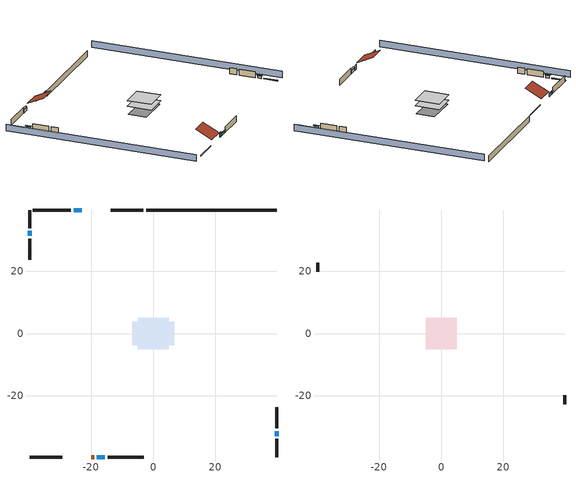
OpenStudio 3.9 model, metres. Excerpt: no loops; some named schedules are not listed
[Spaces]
conditioned space 1
 floor foundation (Slab1 construction): -6.75,-3.75 -6.75,3.75 6.75,3.75 6.75,-3.75 z-2.13
 floor adiabatic (AdiabaticFloorConstruction): -5.03,-5.03 -5.03,5.03 5.03,5.03 5.03,-5.03 z0.3
 wall outside (Wall1 construction): -26.49,39.7 -38.77,39.7 z0.3:2.74
 wall outside (Wall2 construction): 39.7,-30.46 39.7,-23.64 z0.3:2.74
 wall outside (Wall3 construction): -14.59,-39.7 -3.07,-39.7 z0.3:2.74
 wall outside (Wall4 construction): -39.7,30.46 -39.7,23.64 z0.3:2.74
 wall outside (RimJoist1 construction): -3.22,39.7 -13.62,39.7 z0.3:0.61
 wall outside (RimJoist2 construction): 39.7,-39.7 39.7,-33.91 z0.3:0.61
 wall outside (RimJoist3 construction): -39.7,-39.7 -29.3,-39.7 z0.3:0.61
 wall outside (RimJoist4 construction): -39.7,39.7 -39.7,33.91 z0.3:0.61
 wall outside (AdiabaticWallConstruction): -23,39.7 -25.56,39.7 / -18.08,-39.7 -15.52,-39.7 z0.3:1.46; 39.7,-32.98 39.7,-31.39 / -39.7,32.98 -39.7,31.39 z0.3:1.34
 wall outside (AdiabaticWallConstruction 1): -19.93,-39.7 -19.01,-39.7 z0.3:2.34
 wall foundation (FoundationWall1 construction): 39.7,39.7 -2.3,39.7 z-2.13:0.3
 window (WindowConstruction): -23,39.7 -25.56,39.7 z0.3:1.46
 window (WindowConstruction 1): 39.7,-32.98 39.7,-31.39 z0.3:1.34
 window (WindowConstruction 2): -18.08,-39.7 -15.52,-39.7 z0.3:1.46
 window (WindowConstruction 3): -39.7,32.98 -39.7,31.39 z0.3:1.34
 door (Door): -19.92,-39.7 -19.01,-39.7 z0.3:2.34
 ceiling adiabatic (AdiabaticFloorConstruction): 5.03,-5.03 5.03,5.03 -5.03,5.03 -5.03,-5.03 z0.3
attic - vented 1
 floor to conditioned space 1 (Floor1 construction Reversed): -5.03,-5.03 -5.03,5.03 5.03,5.03 5.03,-5.03 z2.74
 wall outside (Wall5 construction): 39.7,-22.71 39.7,-19.83 z0.3:2.74
 wall outside (Wall6 construction): -39.7,22.71 -39.7,19.83 z0.3:2.74
 roof outside (Roof1 construction): -22.07,39.7,2.74 -22.07,32.97,6.11 -14.55,32.97,6.11 -14.55,39.7,2.74
 roof outside (Roof2 construction): -20.85,-39.7,2.74 -20.85,-32.97,6.11 -28.38,-32.97,6.11 -28.38,-39.7,2.74
shading: -44.27,39.7 -44.27,-39.7 / 44.27,-39.7 44.27,39.7 z0:2.74; -25.86,39.7 -22.69,39.7 -22.69,40.31 -25.86,40.31 z1.77; 39.7,-31.09 39.7,-33.28 40.31,-33.28 40.31,-31.09 z1.65; -15.22,-39.7 -18.39,-39.7 -18.39,-40.31 -15.22,-40.31 z1.77; -39.7,31.09 -39.7,33.28 -40.31,33.28 -40.31,31.09 z1.65
[Site]
Portland Intl Arpt_OR: Latitude {deg}=45.59; Longitude {deg}=-122.6; Time Zone {hr}=-8; Elevation {m}=33; Terrain=Suburbs; Keep Site Location Information=Yes
[Site:GroundTemperature:Shallow]
10.2558, 8.96328, 8.85977, 9.47314, 11.9355, 14.3863, 16.5111, 17.8571, 17.9714, 16.8767, 14.8061, 12.4304
[Site:WaterMainsTemperature]
Calculation Method=Schedule; Temperature Schedule=mains temperature schedule
[Building]
Building 1
[Material] Roughness=Rough
Name | Thickness {m} | Conductivity {W/m-K} | Density {kg/m3} | Specific Heat {J/kg-K} | Thermal Absorptance | Solar Absorptance | Visible Absorptance
slate or tile shingles | 0.01905 | 0.840978 | 1899.972 | 799.717 | 0.9 | 0.75 | 0.75
roof rigid ins | 0.00329814 | 0.029427 | 32.04 | 1214.23 | 0.9 | 0.7 | 0.7
osb sheathing 0.5 in. | 0.0127 | 0.115458 | 512.64 | 1214.23 | 0.9 | 0.6 | 0.6
wood siding | 0.0254 | 0.102417 | 544.68 | 1172.36 | 0.9 | 0.85 | 0.85
osb sheathing 0.5 in. 1 | 0.0127 | 0.115458 | 512.64 | 1214.23 | 0.9 | 0.7 | 0.7
wall stud and cavity | 0.1397 | 0.550994 | 139.0536 | 1170.24 | 0.9 | 0.7 | 0.7
gypsum board | 0.0127 | 0.160291 | 801 | 837.4 | 0.9 | 0.6 | 0.6
wall stud and cavity 1 | 0.1397 | 0.727959 | 139.0536 | 1170.24 | 0.9 | 0.6 | 0.6
rim joist stud and cavity | 0.0508 | 0.178688 | 50.32683 | 1063.81 | 0.9 | 0.6 | 0.6
ceiling loosefill ins | 0.0846667 | 0.0480833 | 16.02 | 1046.75 | 0.9 | 0.7 | 0.7
ceiling stud and cavity | 0.1397 | 0.302811 | 65.682 | 1177.47 | 0.9 | 0.7 | 0.7
concrete 8.0 in. | 0.2032 | 1.803125 | 2242.8 | 837.4 | 0.9 | 0.7 | 0.7
gypsum board 1 | 0.0127 | 0.160291 | 801 | 837.4 | 0.9 | 0.7 | 0.7
concrete 4.0 in. | 0.1016 | 1.803125 | 2242.8 | 837.4 | 0.9 | 0.7 | 0.7
floor covering | 0.0127 | 0.0450781 | 54.468 | 1339.84 | 0.9 | 0.9 | 0.9
wood siding 1; wood siding 2 | 0.0254 | 0.102417 | 544.68 | 1172.36
wall rigid ins; floor rigid ins | 0.512978 | 0.029427 | 32.04 | 1214.23 | 0.9 | 0.7 | 0.7
wall stud and cavity 2 | 0.0889 | 0.380278 | 52.3479 | 1209.89 | 0.9 | 0.7 | 0.7
door material | 0.04445 | 0.0612267 | 512.64 | 1214.23 | 0.9 | 0.7 | 0.7
floor stud and cavity | 0.1397 | 1.75129 | 37.0049 | 1207.88 | 0.9 | 0.7 | 0.7
osb sheathing 0.75 in. | 0.01905 | 0.115458 | 512.64 | 1214.23 | 0.9 | 0.7 | 0.7
floor covering 1 | 0.0127 | 0.0433444 | 54.468 | 1339.84 | 0.9 | 0.6 | 0.6
wall stud and cavity 3 | 0.0889 | 0.391764 | 83.0341 | 1211.67 | 0.9 | 0.7 | 0.7
furniture material conditioned space 1 | 0.1524 | 0.115458 | 640.8 | 1214.23 | 0.9 | 0.6 | 0.6
[Construction]
Roof1 construction; Roof2 construction: slate or tile shingles, roof rigid ins, osb sheathing 0.5 in.
Wall1 construction; Wall2 construction; Wall3 construction; Wall4 construction: wood siding, osb sheathing 0.5 in. 1, wall stud and cavity, gypsum board
Wall5 construction; Wall6 construction: wood siding, osb sheathing 0.5 in. 1, wall stud and cavity 1
RimJoist1 construction; RimJoist2 construction; RimJoist3 construction; RimJoist4 construction: wood siding, rim joist stud and cavity
Floor1 construction Reversed: gypsum board, ceiling stud and cavity, ceiling loosefill ins
FoundationWall1 construction: concrete 8.0 in., gypsum board 1
Slab1 construction: concrete 4.0 in., floor covering
WindowConstruction; WindowConstruction 1; WindowConstruction 2; WindowConstruction 3: WindowMaterial
AdiabaticWallConstruction: wood siding 1, wall rigid ins, wall stud and cavity 2, gypsum board
Door: door material
AdiabaticWallConstruction 1: wood siding 2, wall rigid ins, wall stud and cavity 2, gypsum board
AdiabaticFloorConstruction: floor stud and cavity, floor rigid ins, osb sheathing 0.75 in., floor covering 1
PartitionWallConstruction: gypsum board, wall stud and cavity 3, gypsum board
furniture construction conditioned space 1: furniture material conditioned space 1
[WindowMaterial:SimpleGlazingSystem]
WindowMaterial: U-Factor {W/m2-K}=2.78222; Solar Heat Gain Coefficient=0.56
[ThermalZone] Multiplier=1; Use Ideal Air Loads=No
Name | Volume {m3} | Thermostat
conditioned space | 493.619 | conditioned space temperature setpoint
attic - vented | 75.9013
[Sizing:Zone]
attic - vented: Zone Cooling Design Supply Air Temperature Input Method=SupplyAirTemperature; Zone Cooling Design Supply Air Temperature {C}=14; Zone Cooling Design Supply Air Temperature Difference {deltaC}=11.11; Zone Heating Design Supply Air Temperature Input Method=SupplyAirTemperature; Zone Heating Design Supply Air Temperature {C}=40; Zone Heating Design Supply Air Temperature Difference {deltaC}=11.11; Zone Cooling Design Supply Air Humidity Ratio {kg-H2O/kg-air}=0.0085; Zone Heating Design Supply Air Humidity Ratio {kg-H2O/kg-air}=0.008; Cooling Design Air Flow Method=DesignDay; Heating Design Air Flow Method=DesignDay; Account for Dedicated Outdoor Air System=No; Dedicated Outdoor Air System Control Strategy=NeutralSupplyAir; Dedicated Outdoor Air Low Setpoint Temperature for Design {C}=autosize; Dedicated Outdoor Air High Setpoint Temperature for Design {C}=autosize; Zone Load Sizing Method=Sensible Load Only No Latent Load; Zone Latent Cooling Design Supply Air Humidity Ratio Input Method=HumidityRatioDifference; Zone Cooling Design Supply Air Humidity Ratio Difference {kgWater/kgDryAir}=0.005; Zone Latent Heating Design Supply Air Humidity Ratio Input Method=HumidityRatioDifference; Zone Humidification Design Supply Air Humidity Ratio Difference {kgWater/kgDryAir}=0.005; Sizing Option=Coincident
[Space]
Name | Thermal Zone | Volume {m3}
conditioned space 1 | conditioned space | 493.619
attic - vented 1 | attic - vented | 75.9013
[ThermostatSetpoint:DualSetpoint]
conditioned space temperature setpoint: Heating Setpoint Temperature Schedule=heating setpoint; Cooling Setpoint Temperature Schedule=cooling setpoint; Temperature Difference Between Cutout And Setpoint {deltaC}=0
[Foundation:Kiva]
Foundation Kiva 1: Initial Indoor Air Temperature {C}=18.8889; Wall Height Above Grade {m}=0.3048; Wall Depth Below Slab {m}=0.2032
[Foundation:Kiva:Settings]
Soil Conductivity {W/m-K}=1.9041; Soil Density {kg/m3}=1842.3; Soil Specific Heat {J/kg-K}=418.7; Ground Solar Absorptivity=0.9; Ground Thermal Absorptivity=0.9; Ground Surface Roughness {m}=0.03; Far-Field Width {m}=40; Deep-Ground Boundary Condition=ZeroFlux; Deep-Ground Depth {m}=40; Minimum Cell Dimension {m}=0.2; Maximum Cell Growth Coefficient=3; Simulation Timestep=Timestep
[SurfaceProperty:ExposedFoundationPerimeter]
Slab1: Exposed Perimeter Calculation Method=TotalExposedPerimeter; Total Exposed Perimeter {m}=41.99382
[SurfaceProperty:IncidentSolarMultiplier] Incident Solar Multiplier=1; Incident Solar Multiplier Schedule=trans schedule winter=0.85 summer=0.7
Window1; Window2; Window3; Window4
[InternalMass:Definition] Design Level Calculation Method=SurfaceArea
Name | Construction | Surface Area {m2}
partition wall mass | PartitionWallConstruction | 202.436
furniture mass conditioned space 1 | furniture construction conditioned space 1 | 80.96694
[InternalMass] Space or SpaceType=conditioned space 1; Multiplier=1
Name | Internal Mass Definition
partition wall mass | partition wall mass
furniture mass conditioned space 1 | furniture mass conditioned space 1
[EnergyManagementSystem:Sensor]
Name | Output Variable or Output Meter Index Key | Output Variable or Output Meter
water_heater_T_set | water heater setpoint | Schedule Value
out_pb_s |  | Site Outdoor Air Barometric Pressure
out_wt_s |  | Site Outdoor Air Humidity Ratio
site_vw_s |  | Site Wind Speed
cool_season | cooling season schedule | Schedule Value
natural_vent_s | natural vent schedule | Schedule Value
htg_sp_s | heating setpoint | Schedule Value
clg_sp_s | cooling setpoint | Schedule Value
mech_vent_range_fan_0_sch_s | mech vent range fan 0 schedule | Schedule Value
mech_vent_bath_fan_0_sch_s | mech vent bath fan 0 schedule | Schedule Value
clothes_dryer_exhaust_0_sch_s | clothes_dryer | Schedule Value
htg_load_cond |  | Heating:EnergyTransfer:Zone:CONDITIONED SPACE
clg_load_cond |  | Cooling:EnergyTransfer:Zone:CONDITIONED SPACE
s_conv | Floor1 | Surface Inside Face Convection Heat Gain Energy
s_ig | Floor1 | Surface Inside Face Internal Gains Radiation Heat Gain Energy
s_sol | Floor1 | Surface Inside Face Solar Radiation Heat Gain Energy
s_lgt | Floor1 | Surface Inside Face Lights Radiation Heat Gain Energy
s_surf | Floor1 | Surface Inside Face Net Surface Thermal Radiation Heat Gain Energy
s_conv_1 | FoundationWall1 | Surface Inside Face Convection Heat Gain Energy
s_ig_1 | FoundationWall1 | Surface Inside Face Internal Gains Radiation Heat Gain Energy
s_sol_1 | FoundationWall1 | Surface Inside Face Solar Radiation Heat Gain Energy
s_lgt_1 | FoundationWall1 | Surface Inside Face Lights Radiation Heat Gain Energy
s_surf_1 | FoundationWall1 | Surface Inside Face Net Surface Thermal Radiation Heat Gain Energy
s_conv_2 | inferred conditioned ceiling | Surface Inside Face Convection Heat Gain Energy
s_ig_2 | inferred conditioned ceiling | Surface Inside Face Internal Gains Radiation Heat Gain Energy
s_sol_2 | inferred conditioned ceiling | Surface Inside Face Solar Radiation Heat Gain Energy
s_lgt_2 | inferred conditioned ceiling | Surface Inside Face Lights Radiation Heat Gain Energy
s_surf_2 | inferred conditioned ceiling | Surface Inside Face Net Surface Thermal Radiation Heat Gain Energy
s_conv_3 | inferred conditioned floor | Surface Inside Face Convection Heat Gain Energy
s_ig_3 | inferred conditioned floor | Surface Inside Face Internal Gains Radiation Heat Gain Energy
s_sol_3 | inferred conditioned floor | Surface Inside Face Solar Radiation Heat Gain Energy
s_lgt_3 | inferred conditioned floor | Surface Inside Face Lights Radiation Heat Gain Energy
s_surf_3 | inferred conditioned floor | Surface Inside Face Net Surface Thermal Radiation Heat Gain Energy
s_conv_4 | RimJoist1 | Surface Inside Face Convection Heat Gain Energy
s_ig_4 | RimJoist1 | Surface Inside Face Internal Gains Radiation Heat Gain Energy
s_sol_4 | RimJoist1 | Surface Inside Face Solar Radiation Heat Gain Energy
s_lgt_4 | RimJoist1 | Surface Inside Face Lights Radiation Heat Gain Energy
s_surf_4 | RimJoist1 | Surface Inside Face Net Surface Thermal Radiation Heat Gain Energy
s_conv_5 | RimJoist2 | Surface Inside Face Convection Heat Gain Energy
s_ig_5 | RimJoist2 | Surface Inside Face Internal Gains Radiation Heat Gain Energy
s_sol_5 | RimJoist2 | Surface Inside Face Solar Radiation Heat Gain Energy
s_lgt_5 | RimJoist2 | Surface Inside Face Lights Radiation Heat Gain Energy
s_surf_5 | RimJoist2 | Surface Inside Face Net Surface Thermal Radiation Heat Gain Energy
s_conv_6 | RimJoist3 | Surface Inside Face Convection Heat Gain Energy
s_ig_6 | RimJoist3 | Surface Inside Face Internal Gains Radiation Heat Gain Energy
s_sol_6 | RimJoist3 | Surface Inside Face Solar Radiation Heat Gain Energy
s_lgt_6 | RimJoist3 | Surface Inside Face Lights Radiation Heat Gain Energy
s_surf_6 | RimJoist3 | Surface Inside Face Net Surface Thermal Radiation Heat Gain Energy
s_conv_7 | RimJoist4 | Surface Inside Face Convection Heat Gain Energy
s_ig_7 | RimJoist4 | Surface Inside Face Internal Gains Radiation Heat Gain Energy
s_sol_7 | RimJoist4 | Surface Inside Face Solar Radiation Heat Gain Energy
s_lgt_7 | RimJoist4 | Surface Inside Face Lights Radiation Heat Gain Energy
s_surf_7 | RimJoist4 | Surface Inside Face Net Surface Thermal Radiation Heat Gain Energy
s_conv_8 | Slab1 | Surface Inside Face Convection Heat Gain Energy
s_ig_8 | Slab1 | Surface Inside Face Internal Gains Radiation Heat Gain Energy
s_sol_8 | Slab1 | Surface Inside Face Solar Radiation Heat Gain Energy
s_lgt_8 | Slab1 | Surface Inside Face Lights Radiation Heat Gain Energy
s_surf_8 | Slab1 | Surface Inside Face Net Surface Thermal Radiation Heat Gain Energy
ss_sol | Door1 | Surface Inside Face Solar Radiation Heat Gain Energy
ss_lgt | Door1 | Surface Inside Face Lights Radiation Heat Gain Energy
ss_conv | Door1 | Surface Inside Face Convection Heat Gain Energy
ss_ig | Door1 | Surface Inside Face Internal Gains Radiation Heat Gain Energy
ss_surf | Door1 | Surface Inside Face Net Surface Thermal Radiation Heat Gain Energy
ss_conv_1 | Window1 | Surface Inside Face Convection Heat Gain Energy
ss_ig_1 | Window1 | Surface Inside Face Internal Gains Radiation Heat Gain Energy
ss_surf_1 | Window1 | Surface Inside Face Net Surface Thermal Radiation Heat Gain Energy
ss_trans_in | Window1 | Surface Window Transmitted Solar Radiation Rate
ss_back_out | Window1 | Surface Window Shortwave from Zone Back Out Window Heat Transfer Rate
ss_trans_out | Window1 | Surface Inside Face Initial Transmitted Diffuse Transmitted Out Window Solar Radiation Rate
ss_conv_2 | Window2 | Surface Inside Face Convection Heat Gain Energy
ss_ig_2 | Window2 | Surface Inside Face Internal Gains Radiation Heat Gain Energy
ss_surf_2 | Window2 | Surface Inside Face Net Surface Thermal Radiation Heat Gain Energy
ss_trans_in_1 | Window2 | Surface Window Transmitted Solar Radiation Rate
ss_back_out_1 | Window2 | Surface Window Shortwave from Zone Back Out Window Heat Transfer Rate
ss_trans_out_1 | Window2 | Surface Inside Face Initial Transmitted Diffuse Transmitted Out Window Solar Radiation Rate
ss_conv_3 | Window3 | Surface Inside Face Convection Heat Gain Energy
ss_ig_3 | Window3 | Surface Inside Face Internal Gains Radiation Heat Gain Energy
ss_surf_3 | Window3 | Surface Inside Face Net Surface Thermal Radiation Heat Gain Energy
ss_trans_in_2 | Window3 | Surface Window Transmitted Solar Radiation Rate
ss_back_out_2 | Window3 | Surface Window Shortwave from Zone Back Out Window Heat Transfer Rate
ss_trans_out_2 | Window3 | Surface Inside Face Initial Transmitted Diffuse Transmitted Out Window Solar Radiation Rate
ss_conv_4 | Window4 | Surface Inside Face Convection Heat Gain Energy
ss_ig_4 | Window4 | Surface Inside Face Internal Gains Radiation Heat Gain Energy
ss_surf_4 | Window4 | Surface Inside Face Net Surface Thermal Radiation Heat Gain Energy
ss_trans_in_3 | Window4 | Surface Window Transmitted Solar Radiation Rate
ss_back_out_3 | Window4 | Surface Window Shortwave from Zone Back Out Window Heat Transfer Rate
ss_trans_out_3 | Window4 | Surface Inside Face Initial Transmitted Diffuse Transmitted Out Window Solar Radiation Rate
s_conv_9 | Wall1 | Surface Inside Face Convection Heat Gain Energy
s_ig_9 | Wall1 | Surface Inside Face Internal Gains Radiation Heat Gain Energy
s_sol_9 | Wall1 | Surface Inside Face Solar Radiation Heat Gain Energy
s_lgt_9 | Wall1 | Surface Inside Face Lights Radiation Heat Gain Energy
s_surf_9 | Wall1 | Surface Inside Face Net Surface Thermal Radiation Heat Gain Energy
s_conv_10 | Wall2 | Surface Inside Face Convection Heat Gain Energy
s_ig_10 | Wall2 | Surface Inside Face Internal Gains Radiation Heat Gain Energy
s_sol_10 | Wall2 | Surface Inside Face Solar Radiation Heat Gain Energy
s_lgt_10 | Wall2 | Surface Inside Face Lights Radiation Heat Gain Energy
s_surf_10 | Wall2 | Surface Inside Face Net Surface Thermal Radiation Heat Gain Energy
s_conv_11 | Wall3 | Surface Inside Face Convection Heat Gain Energy
s_ig_11 | Wall3 | Surface Inside Face Internal Gains Radiation Heat Gain Energy
s_sol_11 | Wall3 | Surface Inside Face Solar Radiation Heat Gain Energy
s_lgt_11 | Wall3 | Surface Inside Face Lights Radiation Heat Gain Energy
s_surf_11 | Wall3 | Surface Inside Face Net Surface Thermal Radiation Heat Gain Energy
s_conv_12 | Wall4 | Surface Inside Face Convection Heat Gain Energy
s_ig_12 | Wall4 | Surface Inside Face Internal Gains Radiation Heat Gain Energy
s_sol_12 | Wall4 | Surface Inside Face Solar Radiation Heat Gain Energy
s_lgt_12 | Wall4 | Surface Inside Face Lights Radiation Heat Gain Energy
s_surf_12 | Wall4 | Surface Inside Face Net Surface Thermal Radiation Heat Gain Energy
im_conv | furniture mass conditioned space 1 | Surface Inside Face Convection Heat Gain Energy
im_ig | furniture mass conditioned space 1 | Surface Inside Face Internal Gains Radiation Heat Gain Energy
im_sol | furniture mass conditioned space 1 | Surface Inside Face Solar Radiation Heat Gain Energy
im_lgt | furniture mass conditioned space 1 | Surface Inside Face Lights Radiation Heat Gain Energy
im_surf | furniture mass conditioned space 1 | Surface Inside Face Net Surface Thermal Radiation Heat Gain Energy
im_conv_1 | partition wall mass | Surface Inside Face Convection Heat Gain Energy
im_ig_1 | partition wall mass | Surface Inside Face Internal Gains Radiation Heat Gain Energy
im_sol_1 | partition wall mass | Surface Inside Face Solar Radiation Heat Gain Energy
im_lgt_1 | partition wall mass | Surface Inside Face Lights Radiation Heat Gain Energy
im_surf_1 | partition wall mass | Surface Inside Face Net Surface Thermal Radiation Heat Gain Energy
airflow_gain | infil flow | Infiltration Sensible Heat Gain Energy
airflow_loss | infil flow | Infiltration Sensible Heat Loss Energy
airflow_gain_1 | natural vent flow | Infiltration Sensible Heat Gain Energy
airflow_loss_1 | natural vent flow | Infiltration Sensible Heat Loss Energy
airflow_gain_2 | whole house fan flow | Infiltration Sensible Heat Gain Energy
airflow_loss_2 | whole house fan flow | Infiltration Sensible Heat Loss Energy
mv_conv | mech vent bath fan 0 | Electric Equipment Convective Heating Energy
mv_rad | mech vent bath fan 0 | Electric Equipment Radiant Heating Energy
mv_conv_1 | mech vent house fan | Electric Equipment Convective Heating Energy
mv_rad_1 | mech vent house fan | Electric Equipment Radiant Heating Energy
mv_conv_2 | mech vent house fan cfis | Electric Equipment Convective Heating Energy
mv_rad_2 | mech vent house fan cfis | Electric Equipment Radiant Heating Energy
mv_conv_3 | mech vent range fan 0 | Electric Equipment Convective Heating Energy
mv_rad_3 | mech vent range fan 0 | Electric Equipment Radiant Heating Energy
mv_conv_4 | mech vent house fan latent load | Other Equipment Convective Heating Energy
mv_rad_4 | mech vent house fan latent load | Other Equipment Radiant Heating Energy
mv_conv_5 | mech vent house fan sensible load | Other Equipment Convective Heating Energy
mv_rad_5 | mech vent house fan sensible load | Other Equipment Radiant Heating Energy
ig_lgt_conv | interior lighting | Lights Convective Heating Energy
ig_lgt_rad | interior lighting | Lights Radiant Heating Energy
ig_lgt_vis | interior lighting | Lights Visible Radiation Heating Energy
ig_ee_conv | ceiling fan | Electric Equipment Convective Heating Energy
ig_ee_rad | ceiling fan | Electric Equipment Radiant Heating Energy
ig_ee_conv_1 | clothes dryer | Electric Equipment Convective Heating Energy
ig_ee_rad_1 | clothes dryer | Electric Equipment Radiant Heating Energy
ig_ee_conv_2 | clothes washer | Electric Equipment Convective Heating Energy
ig_ee_rad_2 | clothes washer | Electric Equipment Radiant Heating Energy
ig_ee_conv_3 | cooking range | Electric Equipment Convective Heating Energy
ig_ee_rad_3 | cooking range | Electric Equipment Radiant Heating Energy
ig_ee_conv_4 | dishwasher | Electric Equipment Convective Heating Energy
ig_ee_rad_4 | dishwasher | Electric Equipment Radiant Heating Energy
ig_ee_conv_5 | fridge | Electric Equipment Convective Heating Energy
ig_ee_rad_5 | fridge | Electric Equipment Radiant Heating Energy
ig_ee_conv_6 | fridge 1 | Electric Equipment Convective Heating Energy
ig_ee_rad_6 | fridge 1 | Electric Equipment Radiant Heating Energy
ig_ee_conv_7 | misc plug loads | Electric Equipment Convective Heating Energy
ig_ee_rad_7 | misc plug loads | Electric Equipment Radiant Heating Energy
ig_ee_conv_8 | misc tv | Electric Equipment Convective Heating Energy
ig_ee_rad_8 | misc tv | Electric Equipment Radiant Heating Energy
ig_ee_conv_9 | whole house fan | Electric Equipment Convective Heating Energy
[ElectricEquipment:Definition] Design Level Calculation Method=EquipmentLevel
Name | Design Level {W} | Fraction Latent | Fraction Radiant | Fraction Lost
ceiling fan | 18.2908 | 0 | 0.558 | 0
clothes washer | 861.592 | 0.03 | 0.162 | 0.7
clothes dryer | 8548.92 | 0.015 | 0.081 | 0.85
dishwasher | 424.934 | 0.3 | 0.18 | 0.4
fridge | 45.9075 | 0 | 0.6 | 0
fridge 2 | 80.4475 | 0 | 0.6 | 0
cooking range | 1718.32 | 0.08 | 0.432 | 0.2
misc tv | 804.286 | 0 | 0.6 | 0
misc plug loads | 691.724 | 0.021 | 0.558 | 0.049
whole house fan; mech vent house fan | 0 | 0 | 0 | 1
mech vent house fan cfis | 0 | 0 | 0 | 0
mech vent range fan 0; mech vent bath fan 0 | 30 | 0 | 0 | 1
[ElectricEquipment] Space or SpaceType=conditioned space 1
Name | Electric Equipment Definition | Schedule
ceiling fan | ceiling fan | ceiling_fan
clothes washer | clothes washer | clothes_washer
clothes dryer | clothes dryer | clothes_dryer
dishwasher | dishwasher | dishwasher
fridge | fridge | fridge schedule
fridge 1 | fridge 2 | fridge schedule 1
cooking range | cooking range | cooking_range
misc tv | misc tv | plug_loads_tv
misc plug loads | misc plug loads | plug_loads_other
whole house fan | whole house fan | Always On Discrete
mech vent house fan | mech vent house fan | mech vent house fan schedule
mech vent house fan cfis | mech vent house fan cfis | mech vent house fan cfis schedule
mech vent range fan 0 | mech vent range fan 0 | mech vent range fan 0 schedule
mech vent bath fan 0 | mech vent bath fan 0 | mech vent bath fan 0 schedule
[OtherEquipment:Definition] Design Level Calculation Method=EquipmentLevel
Name | Design Level {W} | Fraction Latent | Fraction Radiant | Fraction Lost
water heater sens; mech vent house fan sensible load | 0 | 0 | 0 | 0
water heater lat; mech vent house fan latent load | 0 | 1 | 0 | 0
water heater energy adjustment1 | 0.01 | 0 | 0 | 1
clothes dryer 2 | 0 | 0.015 | 0.081 | 0.85
cooking range 2 | 0 | 0.08 | 0.432 | 0.2
general water use sensible | -43.4886 | 0 | 0.6 | 0
general water use latent | 44.1266 | 1 | 0 | 0
[OtherEquipment] Space or SpaceType=conditioned space 1
Name | Other Equipment Definition | Schedule | Fuel Type
water heater sens | water heater sens | Always On Discrete
water heater lat | water heater lat | Always On Discrete
water heater energy adjustment1 | water heater energy adjustment1 | Always On Discrete | Electricity
clothes dryer 1 | clothes dryer 2 | clothes_dryer | Electricity
cooking range 1 | cooking range 2 | cooking_range | Electricity
general water use sensible | general water use sensible | general water use schedule
general water use latent | general water use latent | general water use schedule
mech vent house fan sensible load | mech vent house fan sensible load | Always On Discrete
mech vent house fan latent load | mech vent house fan latent load | Always On Discrete
[WaterUse:Equipment:Definition]
Name | Peak Flow Rate {m3/s}
clothes washer | 1.38513e-05
dishwasher | 8.86441e-06
[Lights:Definition]
interior lighting: Design Level Calculation Method=LightingLevel; Lighting Level {W}=277.624; Fraction Radiant=0.6; Fraction Visible=0.2; Return Air Fraction=0
[Lights]
interior lighting: Lights Definition=interior lighting; Space or SpaceType=conditioned space 1; Schedule=lighting_interior; Fraction Replaceable=1
[Exterior:Lights:Definition]
exterior lighting: Design Level {W}=8.01452
[Exterior:Lights]
exterior lighting: Exterior Lights Definition=exterior lighting; Schedule=exterior lighting schedule
[People:Definition]
occupants: Number of People Calculation Method=People; Number of People {people}=2; Fraction Radiant=0.314171; Sensible Heat Fraction=0.56303; Carbon Dioxide Generation Rate {m3/s-W}=0; Enable ASHRAE 55 Comfort Warnings=No; Mean Radiant Temperature Calculation Type=EnclosureAveraged
[People]
occupants: People Definition=occupants; Space or SpaceType=conditioned space 1; Number of People Schedule=occupants; Activity Level Schedule=occupants activity schedule; Multiplier=1
[SpaceInfiltration:DesignFlowRate] Space or SpaceType=conditioned space 1; Schedule=Always On Discrete; Design Flow Rate Calculation Method=Flow/Space; Design Flow Rate {m3/s}=0
natural vent flow; whole house fan flow; infil flow
[ZoneMixing]
whole house fan mix: Zone or Space=attic - vented; Schedule=Always On Continuous; Design Flow Rate Calculation Method=Flow/Zone; Design Flow Rate {m3/s}=0; Source Zone or Space=conditioned space
[SpaceInfiltration:EffectiveLeakageArea]
infil attic - vented 1: Space or SpaceType=attic - vented 1; Schedule=Always On Discrete; Effective Air Leakage Area {cm2}=3373.59; Stack Coefficient=0.000156436; Wind Coefficient=3.49706e-05
